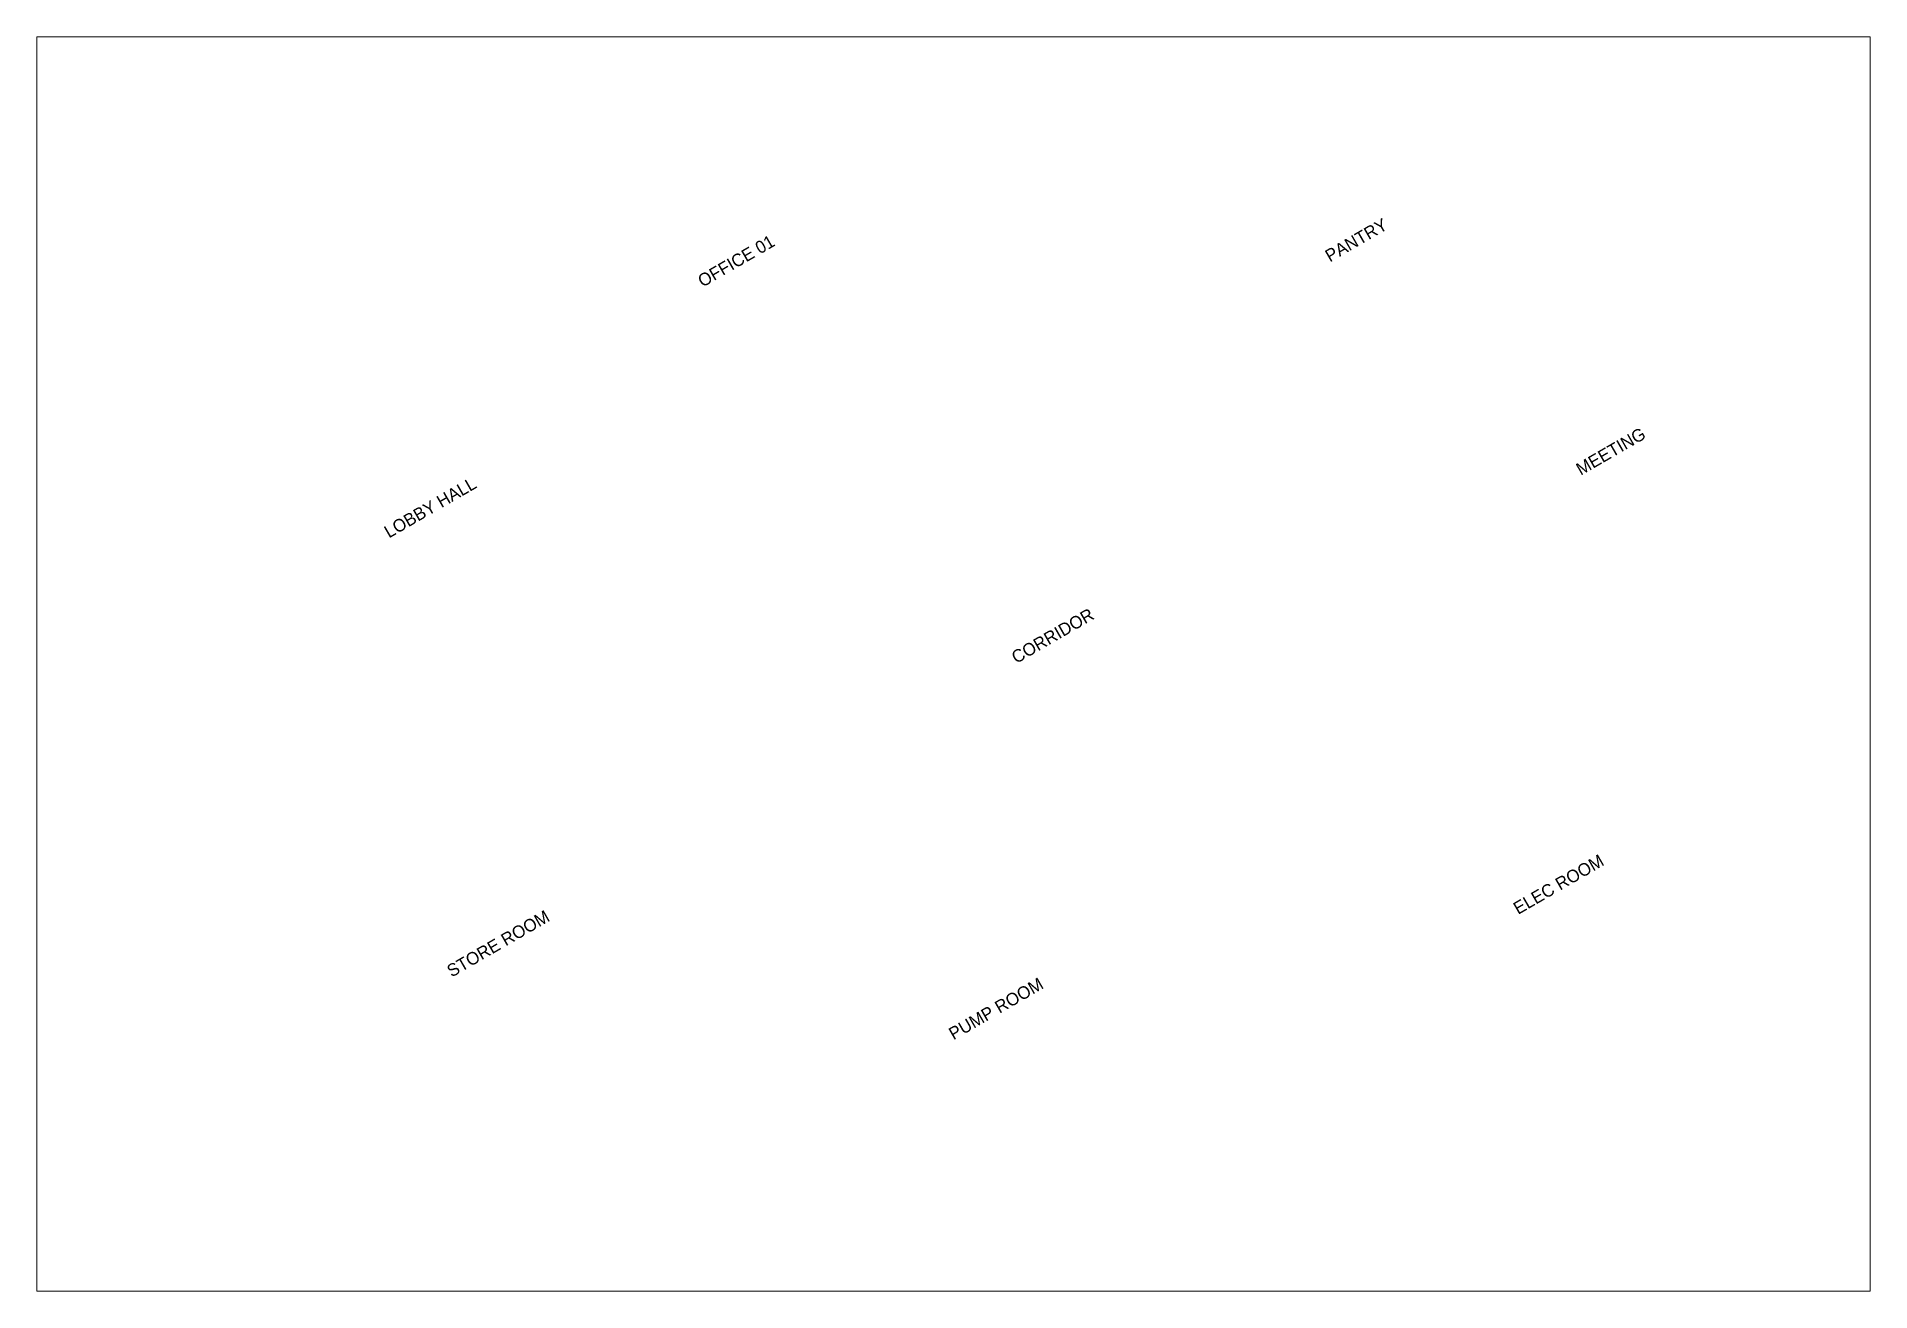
# Paper-space layout 'FA-201' of a CAD drawing. Header units: metres. Extents: x 20 to 400, y 18 to 278.
# The model-space entities are those that its viewports show. They can reach past a viewport. Long polylines and large blocks are cut down to what shows.
import ezdxf

# ---------------------------------------------------------------- set-up
doc = ezdxf.new("R2010")
doc.units = ezdxf.units.M
doc.layers.add('A-ANNO', color=7, linetype='Continuous')

msp = doc.modelspace()

# ---------------------------------------------------------------- texts
at = {"layer": 'A-ANNO'}
for s, p in [('OFFICE 01', (55.980762, 36.961524)), ('LOBBY HALL', (24.330127, 32.141016)), ('PANTRY', (100.282032, 13.693575)), ('STORE ROOM', (11.160254, -0.669873)), ('CORRIDOR', (62.631397, -1.519238)), ('MEETING', (109.10254, -11.028857)), ('PUMP ROOM', (43.30127, -25)), ('ELEC ROOM', (87.272413, -38.839746))]:
    msp.add_text(s, height=1, dxfattribs=at).set_placement(p)

psp = doc.layouts.new('FA-201')

# ---------------------------------------------------------------- viewports
at = {"layer": 'VIEWPORTS', "view_twist_angle": 30}
psp.add_viewport(center=(210, 148.5), size=(380, 260), view_center_point=(50, 30), view_height=100, dxfattribs=at)

doc.saveas('drawing.dxf')
